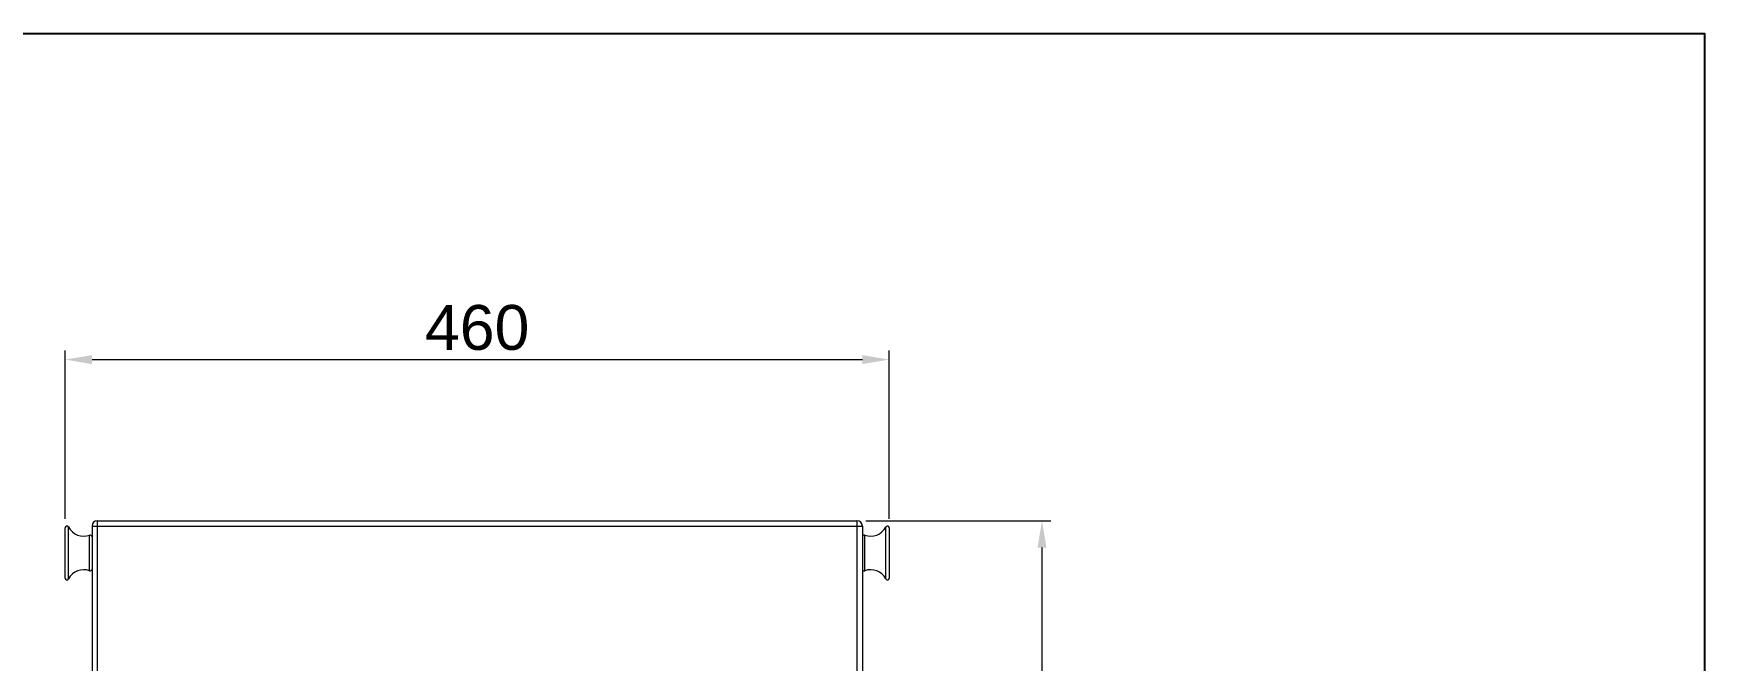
# Model space of a CAD drawing. Header units: millimetres. Extents: x 1177 to 4147, y 93 to 2194.
# Drawn here: x 3215 to 4147, y 1844 to 2194 of the extents above; entities that cross this region are included whole.
import ezdxf

# ---------------------------------------------------------------- set-up
doc = ezdxf.new("R2010")
doc.units = ezdxf.units.MM
doc.header["$LTSCALE"] = 0.1
doc.layers.get('0').update_dxf_attribs({"lineweight": 13})
doc.layers.get('Defpoints').update_dxf_attribs({"lineweight": 9})
doc.layers.add('图框', color=7, linetype='Continuous')
doc.layers.add('标注', color=251, linetype='Continuous', lineweight=9)
doc.styles.get("Standard").update_dxf_attribs({"font": 'arial.ttf'})
doc.dimstyles.new('STANDARD 10', dxfattribs={"dimscale": 10, "dimtxt": 2.5, "dimasz": 1.5, "dimexe": 0.5, "dimexo": 0.5, "dimgap": 0.5, "dimtad": 1, "dimtoh": 1, "dimdec": 1, "dimzin": 9, "dimdsep": 46, "dimtxsty": 'Standard', "dimcen": 0, "dimclrd": 256, "dimclre": 256, "dimclrt": 256, "dimadec": 0, "dimazin": 0, "dimtp": 0.01, "dimtm": 0.01, "dimtfac": 1, "dimtdec": 1, "dimtofl": 0, "dimtmove": 0, "dimatfit": 3, "dimfxl": 1, "dimtolj": 1, "dimtzin": 4, "dimlwd": -1, "dimlwe": -1, "dimarcsym": 0})

# ---------------------------------------------------------------- blocks, each defined once
blk = doc.blocks.new('A4-H')
at = {"layer": '图框'}
blk.add_lwpolyline([(0, 210.021), (297, 210.021), (297, 0), (0, 0)], close=True, dxfattribs=at)
blk = doc.blocks.new('*D23')
at = {"layer": 'Defpoints', "color": 0, "transparency": 16777216}
for p in [(3692.3, 2011.73), (3232.3, 1917.89), (3692.3, 1917.89)]:
    blk.add_point(p, dxfattribs=at)
at = {"layer": '标注', "transparency": 16777216}
for p, q in [((3232.3, 1922.89), (3232.3, 2016.73)), ((3692.3, 1922.89), (3692.3, 2016.73)), ((3247.3, 2011.73), (3677.3, 2011.73))]:
    blk.add_line(p, q, dxfattribs=at)
for points in [[(3247.3, 2014.23), (3247.3, 2009.23), (3232.3, 2011.73)], [(3677.3, 2014.23), (3677.3, 2009.23), (3692.3, 2011.73)]]:
    blk.add_solid(points, dxfattribs=at)
at = {"layer": '标注', "transparency": 16777216, "insert": (3462.3, 2029.49), "char_height": 25, "attachment_point": 5}
blk.add_mtext('\\A1;460', dxfattribs=at)
blk = doc.blocks.new('*D25')
at = {"layer": 'Defpoints', "color": 0, "transparency": 16777216}
for p in [(3674.3, 1921.89), (3633.4, 1335.39), (3777.58, 1335.39)]:
    blk.add_point(p, dxfattribs=at)
at = {"layer": '标注', "transparency": 16777216}
for p, q in [((3679.3, 1921.89), (3782.58, 1921.89)), ((3777.58, 1906.89), (3777.58, 1350.39)), ((3638.4, 1335.39), (3782.58, 1335.39))]:
    blk.add_line(p, q, dxfattribs=at)
for points in [[(3775.08, 1906.89), (3780.08, 1906.89), (3777.58, 1921.89)], [(3775.08, 1350.39), (3780.08, 1350.39), (3777.58, 1335.39)]]:
    blk.add_solid(points, dxfattribs=at)
at = {"layer": '标注', "transparency": 16777216, "insert": (3759.81, 1628.64), "char_height": 25, "attachment_point": 5, "rotation": 90}
blk.add_mtext('\\A1;586.5', dxfattribs=at)

msp = doc.modelspace()

# ---------------------------------------------------------------- linework, layer by layer
for p, q in [((3250.3, 1341.89), (3250.3, 1921.89)), ((3250.3, 1921.89), (3674.3, 1921.89)), ((3674.3, 1921.89), (3674.3, 1341.89)), ((3232.3, 1889.89), (3232.3, 1917.89)), ((3234.18, 1889.43), (3234.18, 1918.36)), ((3245.95, 1893.96), (3245.95, 1913.83)), ((3247.3, 1918.89), (3247.3, 1344.89)), ((3247.3, 1918.89), (3677.3, 1918.89)), ((3677.3, 1918.89), (3677.3, 1344.89)), ((3678.64, 1893.96), (3678.64, 1913.83)), ((3690.41, 1889.43), (3690.41, 1918.36)), ((3692.3, 1917.89), (3692.3, 1889.89))]:
    msp.add_line(p, q)
for centre, radius, start, end in [((3250.3, 1918.89), 3, 90, 180), ((3674.3, 1918.89), 3, 0, 90), ((3233.3, 1917.89), 1, 27.72134, 180), ((3242.65, 1922.81), 9.56, 207.72134, 290.20364), ((3246.3, 1912.89), 1, 0, 110.20364), ((3678.3, 1912.89), 1, 69.79636, 180), ((3681.95, 1922.81), 9.56, 249.79636, 332.27866), ((3691.3, 1917.89), 1, 0, 152.27866), ((3242.65, 1884.98), 9.56, 69.79636, 152.27866), ((3246.3, 1894.89), 1, 249.79636, 0), ((3678.3, 1894.89), 1, 180, 290.20364), ((3681.95, 1884.98), 9.56, 27.72134, 110.20364), ((3233.3, 1889.89), 1, 180, 332.27866), ((3691.3, 1889.89), 1, 207.72134, 0)]:
    msp.add_arc(centre, radius, start, end)

# ---------------------------------------------------------------- block references
at = {"layer": '图框', "xscale": 10, "yscale": 10, "zscale": 10}
msp.add_blockref('A4-H', (1177.46, 93.43), dxfattribs=at)

# ---------------------------------------------------------------- dimensions: what is measured, and where the dimension line sits
at = {"layer": '标注'}
dim = msp.add_linear_dim(base=(3692.3, 2011.73), p1=(3232.3, 1917.89), p2=(3692.3, 1917.89), dimstyle='STANDARD 10', dxfattribs=at)
dim.commit()
dim.dimension.update_dxf_attribs({"geometry": '*D23', "text_midpoint": (3462.3, 2029.49)})
dim = msp.add_linear_dim(base=(3777.58, 1335.39), p1=(3674.3, 1921.89), p2=(3633.4, 1335.39), angle=90, dimstyle='STANDARD 10', dxfattribs=at)
dim.commit()
dim.dimension.update_dxf_attribs({"geometry": '*D25', "text_midpoint": (3759.81, 1628.64)})

doc.saveas('drawing.dxf')
